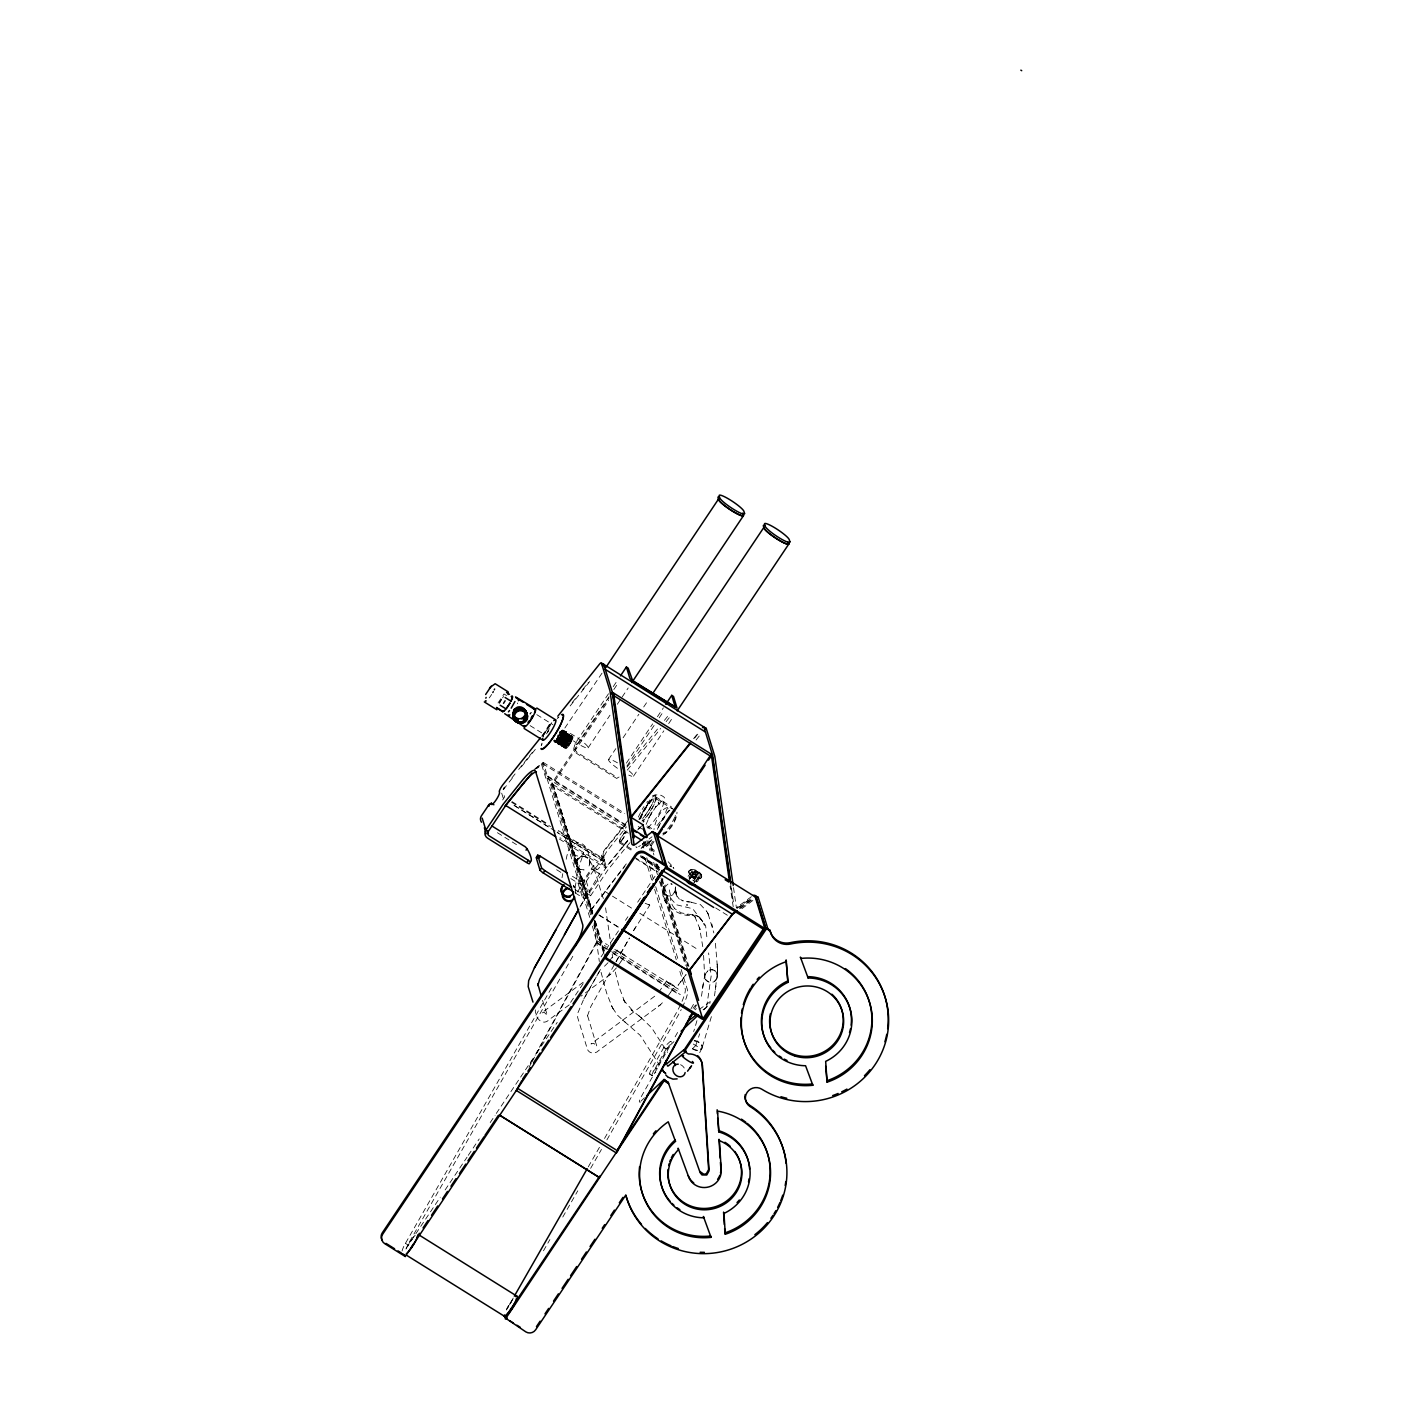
<?xml version="1.0" encoding="UTF-8"?>
<svg xmlns="http://www.w3.org/2000/svg" width="1403" height="1403" viewBox="0 0 1403 1403"><rect width="100%" height="100%" fill="white"/><g stroke="black" fill="none" stroke-linecap="round" stroke-linejoin="round"><path stroke-width="0.75" stroke-dasharray="5 3.75" d="M592.75 914.177L552.817 783.891L608.674 700.272M662.76 878.383L662.777 886.503M591.996 910.81L591.698 909.39L624.914 866.142M553.904 741.468C558.148 743.222 564.287 731.086 561.13 729.788M556.588 742.503L561.744 736.066L563.077 730.104L562.884 733.015L560.271 736.189M559.096 740.591L557.447 743.467L562.813 736.733L564.146 730.77L562.971 734.663M563.427 732.348C568.373 734.716 550.029 753.499 562.463 735.575M566.181 732.068L558.727 743.836L560.113 743.415L566.005 732.156M561.901 742.415C556.588 753.832 574.09 721.545 564.146 737.557C553.273 753.569 567.671 737.96 566.479 732.471M562.2 746.414C560.709 744.94 573.055 728.332 564.041 735.33M562.305 745.291C562.428 741.345 570.249 736.277 566.724 733.769M563.48 747.431C561.814 743.432 571.793 737.013 567.829 733.471M562.796 745.835L569.776 736.224L568.899 734.137M563.725 747.378C569.986 745.607 573.511 728.052 565.953 739.065M564.357 747.887C579.088 736.101 568.057 729.542 564.935 748.132M564.55 738.855L567.566 733.348M570.775 735.347L570.863 736.382M554.974 742.134L554.957 740.135M558.061 743.818L558.254 742.906M567.636 733.997C555.939 747.922 563.953 750.658 568.776 734.33M555.15 740.17L554.922 742.064L554.132 741.608M554.676 739.977L554.781 741.977M555.921 742.485L557.114 738.399M565.549 731.892C561.235 731.349 557.061 740.679 556.886 743.222M557.991 743.993C556.833 741.363 566.181 728.666 564.848 734.769M560.814 742.766L559.131 744.73L561.323 738.118L566.654 733.155L558.92 743.695L559.464 744.835M568.303 733.401L562.656 738.96L560.516 745.502M560.499 743.923C561.165 748.816 571.267 730.121 568.197 736.259M562.533 742.152L561.481 746.186M563.41 747.168L564.269 745.467M564.48 747.834L564.83 746.694M565.479 747.483L567.952 742.362A6.559 1.245 -58 0 1 572.67 736.943L561.235 730.875M556.219 740.837L555.798 742.222M562.287 742.59L561.112 745.133L563.55 742.275M561.919 745.852L562.936 745.098M717.442 970.455L717.459 977.558L714.443 981.469A6.577 6.384 -17.1 0 1 708.305 981.819C698.641 977.295 710.988 963.651 716.74 972.77M575.09 887.661L578.352 868.597L583.701 852.691C583.753 857.233 572.459 858.022 571.582 849.955L576.493 866.142L580.439 869.65L584.086 869.913L579.807 869.281M562.305 731.051L562.796 730.156M563.375 731.717L563.866 730.823M561.884 730.261L562.094 733.05L556.745 741.556L557.201 742.625L564.497 731.647L560.954 734.313L556.254 741.906L556.851 738.241M565.514 733.05L564.497 733.015M569.793 735.716L569.636 734.19L567.864 734.734M571.933 737.049L572.985 736.417M571.337 741.222L566.426 748.325A7.243 1.368 -58 0 0 569.267 745.063L572.81 738.434L572.284 736.084M592.434 926.138L596.643 941.887L535.7 1054.144M663.444 832.908L663.409 833.242A12.031 2.28 -58 0 0 669.073 828.892A12.031 2.28 -58 0 0 676.334 815.704M643.661 821.193L643.346 819.755L641.96 821.001M565.76 733.453L565.409 731.805M701.465 996.235L704.832 974.629L707.831 970.736M714.513 995.849L715.372 989.308M626.264 863.88L591.592 909.039L591.873 910.459M702.429 988.624L702.605 987.449M703.096 984.064L702.587 987.502M715.688 987.116L715.863 985.923L715.197 990.483L717.494 971.613M706.656 1006.828L711.146 976.102L708.603 952.935M555.939 742.31L562.007 730.279M557.009 742.976L558.148 740.012M557.938 743.555L558.499 741.801M559.008 744.221L559.288 743.169M560.078 744.905L560.358 743.836M561.147 745.572L561.568 744.59M704.832 974.629L704.99 978.277M589.558 864.371L589.839 862.722M562.042 877.647L562.761 873.666M563.164 738.662C574.002 723.948 560.078 742.099 561.288 745.274M569.565 736.628L569.741 735.19L563.164 746.431L567.145 741.836L569.53 735.803M697.589 874.472L696.397 876.91A2.578 1.122 26.7 0 1 695.485 876.893L692.38 874.946A2.578 1.122 26.7 0 1 692.275 874.332L693.556 871.947M565.462 732.506L564.883 734.26M564.76 746.168L567.058 743.836A6.436 1.21 -58 0 1 572.827 737.259L572.494 739.013M567.952 742.362L567.514 743.099A6.682 1.263 -58 0 0 566.391 745.203L565.093 748.045M711.391 1016.631L702.114 1047.673M576.107 861.968C591.382 840.292 598.853 889.783 603.5 898.692M717.249 978.189L717.529 973.033M559.183 744.099L560.534 742.117M570.863 736.172L569.004 741.784L564.585 747.308L565.865 742.748L570.793 736.575L569.723 735.909M571.424 738.346L571.828 735.821M608.499 693.748L575.09 743.66L573.827 748.413A5.226 2.701 38.7 0 0 577.422 753.92L615.829 777.911A5.226 2.701 38.7 0 0 619.126 779.033M609.06 696.625L576.861 744.765L575.581 749.5A3.104 1.613 38.7 0 0 577.738 752.78L616.127 776.788A3.104 1.613 38.7 0 0 619.039 777.016M696.94 1020.665L695.555 1025.505M646.117 824.403L649.414 816.721L648.449 818.58M566.461 733.874L564.813 737.785M566.794 736.54L567.969 734.348M568.461 735.137L566.935 739.118M570.6 736.47L567.058 743.836A6.436 1.21 -58 0 0 567.934 746.501A6.436 1.21 -58 0 0 572.827 737.259M571.67 737.136L571.074 739.223M558.78 738.557L556.658 742.275M562.778 744.484L561.586 746.168M563.462 746.15L562.796 746.799M566.216 859.267C569.793 836.679 588.243 836.977 589.751 861.723M694.45 1029.136L693.661 1031.556M564.094 733.278L563.778 731.945M570.495 736.821L569.197 739.89M695.695 1045.533L699.694 1033.818M563.182 746.361L565.181 742.555M569.302 736.54L568.005 739.784M562.638 745.256L563.147 743.695M639.4 819.475L642.434 812.951L641.574 814.582M562.743 732.927L561.849 735.295M556.36 740.907L559.341 735.61M560.639 740.363L559.359 743.274M564.9 746.256L565.988 743.695M559.744 738.609L564.094 731.98M563.655 734.015L562.41 736.943M563.603 734.541L565.163 732.647M565.707 733.769L564.462 735.681M563.725 741.749L567.25 735.681M571.126 738.697L570.863 739.679M638.312 817.072L641.557 810.513M638.909 819.405C644.468 811.039 651.606 786.627 664.356 797.43C664.303 809.093 654.991 820.106 647.344 828.77M701.938 1048.181L699.168 1053.758M564.813 745.642L571.267 736.61M564.532 735.119L563.48 737.61M568.811 737.803L568.373 738.732M572.003 739.802L569.267 745.063M566.461 736.926L565.988 737.89M570.74 739.591L569.881 741.608M558.815 741.503L559.323 740.153M563.094 744.186L567.706 737.049M570.512 740.065L569.039 743.081M542.189 736.031L550.923 721.861M542.821 736.347L551.484 722.282M688.066 876.366L691.942 871.21A5.665 2.455 26.7 0 1 694.625 871.737L699.185 874.578A5.665 2.455 26.7 0 1 700.202 876.366L697.484 881.768A5.665 2.455 26.7 0 0 696.467 879.997L691.907 877.138A5.665 2.455 26.7 0 0 689.224 876.612M692.17 870.842L689.171 876.822A4.244 1.841 26.7 0 1 695.432 878.296A4.244 1.841 26.7 0 1 694.503 881.294M689.066 878.155L689.978 876.349M688.733 880.979L690.451 877.559M692.38 874.946L693.556 872.613M692.819 875.332L694.625 871.737M692.275 874.332L695.046 874.385L696.221 872.052M696.397 876.91L697.238 872.684L697.642 874.139A2.297 1 26.7 0 1 696.432 874.122L694.011 872.613A2.297 1 26.7 0 1 693.871 871.772L696.028 871.824A2.297 1 26.7 0 1 697.396 872.666M695.485 876.893L696.66 874.56M693.626 880.996L695.45 877.401A5.665 2.455 26.7 0 0 698.133 877.927L700.202 876.366M693.608 883.522L695.327 880.119M696.467 879.997L698.291 876.384M696.309 881.522L699.623 874.876A4.244 1.841 26.7 0 0 694.976 870.544A4.244 1.841 26.7 0 0 693.1 873.157A4.244 1.841 26.7 0 0 699.623 874.876M563.848 742.362L560.849 745.186M565.637 744.677L564.935 746.343M651.693 805.112L651.202 806.041L652.167 804.182M600.466 969.491L583.858 998.866L577.72 1013.282L577.668 1017.526L587.208 1048.532C588.366 1053.811 595.398 1054.302 598.607 1050.601L660.445 1004.794L664.408 1000.62M498.047 702.921L504.028 693.976L506.974 695.818M580 907.022L599.712 873.525L592.276 868.895L575.476 894.956M633.612 930.61L649.747 905.216L647.905 903.339M567.058 738.557L566.672 739.609M568.127 739.223L565.865 743.081M499.187 703.412L501.643 699.203L500.871 700.43M556.956 739.258L557.447 738.346M560.288 741.345L561.2 739.416M561.358 742.012L565.251 736.084M563.497 743.344L565.76 739.609M564.567 744.011L567.145 739.819M641.872 813.986L647.607 804.533L643.065 811.793M648.923 817.651L656.008 806.515L654.798 808.128M709.743 1003.496L710.234 1002.584M561.779 736.663L563.55 730.805M644.258 821.071L643.153 822.281M561.463 735.698L560.06 738.136M562.533 736.365L561.551 738.416M569.074 740.451L567.969 742.415M565.742 738.364L564.62 740.328M499.468 702.885L501.485 699.431M530.474 1063.737L534.648 1056.056M529.054 1067.227L531.141 1063.386M532.193 1061.475L535.315 1055.705M536.367 1053.793L596.871 942.448A5.226 0.982 -58 0 0 598.099 939.01L593.609 924.402M694.239 1009.213L696.326 1005.372M559.464 740.223L560.551 738.364M563.34 737.522L562.919 738.592M564.409 738.188L563.252 740.153M567.619 740.188L566.461 742.152M649.94 815.757L652.307 811.811M614.128 965.071L590.891 1006.425L587.261 1016.473L587.261 1014.667L596.889 1046.428L593.767 1043.288L590.996 1043.937L656.323 994.99M499.784 702.272L500.503 701.044M615.987 961.792L629.473 937.958M580.824 905.549L586.226 896.026M583.858 998.866L600.309 969.789M616.285 961.248L629.228 938.379M633.525 930.75L635.682 926.945M663.917 1047.357L650.869 1070.419A4.946 0.929 -58 0 0 650.554 1073.646L656.358 1068.192L669.406 1045.147A4.946 0.929 -58 0 0 669.705 1041.903L663.917 1047.357L666.267 1048.83L675.053 1040.57M666.267 1048.83L653.219 1071.892A4.946 0.929 -58 0 0 652.921 1075.119L655.815 1072.401M669.599 1046.568L641.259 1096.655A7.068 1.333 -58 0 0 639.645 1102.021L640.224 1102.39M675.124 1036.817L678.298 1031.205M691.013 1008.739L694.643 1002.321M402.065 1251.02A11.925 2.262 -58 0 1 405.432 1243.356L553.08 985.169M572.81 956.267L407.782 1244.829L405.432 1243.356M513.252 1298.038L507.904 1307.421A11.925 2.262 -58 0 0 506.36 1310.314M588.278 1166.858L600.186 1146.041M604.535 1138.447L675.106 1015.053A35.373 6.699 -58 0 0 685.173 988.641L679.438 970.034M543.487 1250.792L549.906 1239.55M562.778 1217.05L577.773 1190.814M590.645 1168.331L601.466 1149.425M606.885 1139.92L677.456 1016.526A35.373 6.699 -58 0 0 681.227 1009.581M558.64 739.1L560.095 736.75M562.919 741.784L565.672 737.575M503.431 789.696L507.728 783.839M562.007 737.347L558.78 742.047M566.268 740.012L564.62 742.941M642.153 809.461L643.959 806.515M643.609 810.829L644.889 808.689M650.501 814.792L651.658 812.863M675.246 811.127C664.391 798.412 654.798 821.492 653.991 829.541M662.83 835.048C670.02 830.962 676.842 820.509 677 812.214M559.85 739.223L561.165 737.417M561.042 739.977L562.55 737.61M563.182 741.31L563.76 740.363M566.391 743.309L567.566 741.415M557.587 737.557L559.253 735.014M561.288 740.854L562.778 738.504M648.975 809.917L650.676 807.006L644.626 816.248L645.24 815.424M565.602 742.169L566.181 741.222M559.183 738.171L559.779 737.224M557.57 736.978L558.99 734.839M565.69 740.994L563.901 743.66M567.11 745.677L568.899 743.011M662.637 819.387L664.04 817.072L654.763 828.349M577.72 858.583L575.844 863.546L576.493 866.142M648.309 810.952L653.552 801.148L654.499 796.08L671.353 806.813M645.555 807.637L649.677 801.709L648.361 803.481M561.112 738.82L560.218 740.188M562.954 740.626L567.373 734.716M568.601 743.485L567.689 744.853M662.111 820.229C666.723 818.493 664.513 803.954 670.634 809.917M557.64 735.891L558.131 734.856M560.709 737.803L562.796 735.154M564.988 740.486L566.075 739.153M567.128 741.819L568.881 739.591M559.885 738.697L557.465 741.678M562.024 740.03L560.99 741.275M563.094 740.696L562.059 741.941M502.66 799.956L504.554 796.939L503.431 793.274M625.896 824.894L548.012 776.21L546.083 779.121L541.646 764.723L536.718 768.528M613.269 686.611L616.846 681.262M613.83 689.504L618.618 682.367M628.298 833.154L552.712 785.908A2.192 2.122 -17.1 0 1 552.081 782.962L609.025 697.87M588.138 747.834L609.989 715.179M617.267 704.306L620.915 698.852M622.125 697.045L628.193 687.979M626.404 763.092L652.641 723.878M657.428 716.74L663.391 707.831M626.983 765.985L654.412 724.983M659.182 717.845L663.952 710.725M633.49 776.175L663.829 730.84M668.687 723.58L673.545 716.319M572.424 876.296L579.544 880.751A3.192 3.087 -17.1 0 0 583.929 879.786L593.451 865.581L595.801 867.036L596.573 869.544A7.068 1.333 -58 0 0 600.975 865.423A7.068 1.333 -58 0 0 604.342 857.934L604.132 857.286A5.226 0.982 -58 0 1 607.762 850.2L626.492 826.823M570.863 878.611L577.983 883.066A6.015 5.822 -17.1 0 0 586.296 881.259L595.801 867.036M625.492 824.42L604.307 850.99L602.992 854.024L604.675 859.53L603.518 861.267L557.201 832.417L603.518 861.267L604.325 860.232L557.973 831.242M575.055 889.537L583.946 895.114A3.192 3.087 -17.1 0 0 588.348 894.149L605.64 868.317L627.597 840.976M575.283 892.974L582.403 897.429A6.015 5.822 -17.1 0 0 590.716 895.623L607.99 869.79L626.071 847.237A35.373 6.699 -58 0 1 631.227 841.309M643.644 841.502L650.027 845.115L653.061 841.151M654.044 841.554L651.623 845.185A2.192 2.122 -17.1 0 1 648.589 845.834L643.065 842.379M406.133 1248.214L440.244 1197.215M445.119 1189.937L467.059 1157.159M468.269 1155.335L479.23 1138.938M490.208 1122.558L495.084 1115.262M496.294 1113.438L535.297 1055.161M536.507 1053.337L557.219 1022.384M570.635 1002.356L584.034 982.31M601.098 956.811L619.372 929.505M625.457 920.386L627.895 916.755M637.646 902.182L655.92 874.858M620.968 961.564L625.194 955.285L617.197 949.866L610.095 960.143M670.441 992.482L674.668 986.204L666.671 980.802L659.568 991.079M602.01 673.177L562.375 731.682M608.534 759.549L615.812 748.658M623.09 737.785L638.874 714.215M643.714 706.972L648.572 699.711M558.885 735.996L560.972 733.418M559.955 736.663L561.393 734.909M566.374 740.679L567.478 739.363M563.848 741.836L562.55 743.38M564.129 745.396L565.988 743.169M502.52 697.87L503.572 696.449M567.759 740.872L569.53 738.767M617.916 965.913L621.161 961.318M667.39 996.831L670.616 992.237M559.148 739.521L558.271 740.696M562.48 741.608L561.2 743.064M566.759 744.274L565.602 745.817M530.299 713.373L529.983 713.811A10.61 1.999 -58 0 1 531.228 712.391M645.818 814.634L641.837 819.527M646.783 802.376L647.537 801.341M658.217 802.726L659.41 804.007L661.427 800.867L660.252 800.429L658.217 802.726L659.41 804.007M660.252 800.429L661.462 801.727M567.338 739.276L569.688 736.715M642.977 819.861L643.1 820.843M559.551 734.593L563.357 730.91M648.993 802.621C651.273 799.096 660.778 792.221 652.36 795.922M655.376 807.339L662.181 800.867M564.041 743.748L563.059 744.712M685.997 974.524L678.087 985.292L686.085 974.875M560.2 734.155L563.024 731.296M559.587 734.032L562.638 731.016M566.952 746.133L566.005 747.01M541.733 736.242L551.098 724.562M511.972 777.806L517.321 771.124M518.672 769.44L532.456 752.236M572.196 702.64L576.212 697.642M582.631 689.61L588.243 682.612M509.096 782.155L513.165 777.069M521.302 766.915L525.371 761.829M526.721 760.145L537.577 746.606M570.127 705.972L591.838 678.877M627.001 767.108L659.024 727.122M664.426 720.37L669.845 713.636M627.316 770.089L660.655 728.473M666.109 721.668L671.563 714.864M628.158 820.334L605.412 848.727A5.226 0.982 -58 0 0 601.782 855.812L605.552 867.896L606.64 867.107M693.608 738.644L699.08 731.822M694.66 738.083L700.079 731.314M696.081 739.977L701.43 733.295M627.79 840.222L606.342 866.721L559.99 837.749M559.446 733.067L562.287 730.244M562.656 735.067L563.743 734.015M569.074 739.083L570.793 736.575M616.408 967.895L610.971 973.875L580.965 996.183M559.779 732.664L561.007 731.279M558.131 741.135L557.219 741.941M559.201 741.801L558.289 742.608M566.672 746.484L564.953 747.974M559.376 732.787L560.762 731.296M608.025 962.704L603.272 967.456M565.427 735.628L566.637 734.348M569.706 738.294L571.179 736.768M559.394 732.278L560.235 731.384M703.832 1009.827L708.48 1005.372M567.128 735.593L568.373 734.646M692.573 1048.69L698.834 1042.394M564.322 745.712L562.954 746.712M600.274 874.297L592.031 869.141M649.747 905.216L645.047 903.199M625.194 955.285L622.336 954.408M674.668 986.204L671.809 985.344M640.82 1101.267L645.187 1097.181M569.846 736.347L571.074 736.014L570.197 735.944M672.493 895.114L675.597 890.133A6.384 6.191 -17.1 0 0 675.562 888.853L675.264 887.678L675.211 891.887L672.493 895.114A6.384 6.191 -17.1 0 1 667.688 895.851L666.092 895.272A6.366 6.068 -4.1 0 1 663.865 893.237L662.76 885.819M714.443 981.469L716.337 979.803M561.568 730.77L562.515 730.682M567.987 734.769L568.285 734.278M534.894 768.774L543.207 762.408L547.626 776.788L625.492 825.473M535.683 768.669L542.347 763.478L624.002 814.564M534.333 769.896L542.435 763.565L589.874 917.79M638.155 828.84L642.89 825.052M637.611 829.962L640.768 827.437M642.1 844.255L651.992 836.802M641.627 847.412L651.921 839.678M641.066 848.552L651.343 840.818M750.535 898.972L739.399 907.338A35.373 6.699 -58 0 1 737.347 908.618M739.399 908.513L753.13 898.201M740.538 908.372L754.235 898.078M752.885 900.445L741.749 908.811A35.373 6.699 -58 0 1 739.714 910.091M696.239 1004.794L695.572 1005.302A4.946 0.929 -58 0 0 693.047 1008.354M699.115 1009.546L710.672 1001.251M703.061 1009.827L706.235 1007.442M751.377 896.692L736.207 907.899L738.224 906.601M583.192 982.258L541.523 1013.001L544.294 1012.37L547.416 1015.509L541.891 998.287M569.197 1004.881L549.134 1019.683C542.365 1026.698 534.596 1017.28 535.35 1009.862M737.049 908.425L750.57 898.481M557.184 742.327L555.816 742.555L556.833 742.45M608.797 975.366L610.971 973.875M658.27 1006.284L660.445 1004.794M570.688 735.768L571.915 735.751M561.182 730.56L562.27 730.437M559.183 743.748L557.938 743.748M565.742 747.676L570.074 742.45L571.933 736.838M562.726 731.279L563.638 731.489M581.228 856.514L577.422 859.004L579.948 856.97A7.068 6.664 -23.1 0 1 583.999 856.321L584.192 856.356M562.971 730.051L561.831 730.507M572.67 736.943L567.461 742.555L565.742 747.957M709.006 970.192L710.251 969.876M690.486 869.878L691.872 869.597M558.148 744.099L559.06 743.643M691.521 902.375L700.395 904.567L706.638 911.196M583.104 856.304L583.999 856.321A7.085 6.682 -23.1 0 1 588.558 858.917L589.681 861.232A7.085 6.682 -23.1 0 1 588.927 866.16L589.681 860.898M694.906 916.703L692.398 914.861L693.766 915.159C677.631 918.825 651.255 897.324 668.372 883.715C664.198 884.276 661.497 889.449 663.777 893.08M692.644 914.914L681.332 912.915L674.492 908.565M691.556 902.217L682.051 900.551L683.208 900.936L678.473 898.358L679.385 899.165L676.667 895.675L677.211 896.78L675.615 890.186L675.93 893.062L675.755 891.834M636.769 847.166L637.032 847.202A35.373 6.699 -58 0 1 635.822 846.833M687.014 901.796L689.294 902.076M686.769 914.563L687.961 914.721M711.514 969.806L712.777 969.964M694.994 915.072L698.975 916.983M669.705 866.089L670.915 866.37M672.019 884.188L670.844 883.785L672.037 884.206M667.67 895.868L663.865 893.237M666.618 895.535L665.583 894.956M696.502 915.493L697.8 916.141M585.507 856.724L587.436 857.812M713.969 970.367L715.074 970.999M708.305 981.819L705.534 979.382M536.77 714.636L552.905 724.72M575.09 743.66L576.861 744.765M655.236 798.202L672.318 808.865M530.088 725.614L544.434 734.576M553.396 740.188L565.953 748.027M647.52 825.893L652.641 829.103M646.765 826.876L650.168 829.015M543.066 762.32L624.773 813.407M642.451 829.191L637.804 826.244L637.436 824.648M546.854 777.946L626.58 827.788M552.817 784.347L627.053 831.137M695.45 877.401L690.89 874.543A5.665 2.455 26.7 0 1 689.873 872.771M640.645 855.637L661.129 868.439M619.284 842.712L633.998 851.902M640.242 856.637L658.884 868.299M634.209 857.023L658.323 872.087M715.688 907.951L728.367 915.878M635.91 858.794L656.358 871.579M601.782 855.812L603.746 857.04M602.378 856.707L604.342 857.934M511.972 801.569L549.064 824.754M558.324 830.541L604.675 859.53M511.621 802.27L550.572 826.613M555.307 831.137L512.656 804.48L549.783 827.77M559.323 839.012L605.675 867.983M593.451 865.581L594.223 868.071L596.573 869.544M605.044 891.519L632.806 908.881M639.838 913.283L699.185 950.375M497.399 832.698L518.777 846.062M556.623 869.72L563.743 874.174M588.348 894.149L590.716 895.623M598.976 914.896L619.53 927.751M599.099 915.247L619.863 928.242M598.099 939.01L607.376 944.798M614.795 949.445L681.525 991.167M596.941 940.747L606.201 946.551M613.62 951.181L680.367 992.903M596.871 942.448L609.849 950.55M611.708 951.708L680.315 994.604M596.205 942.798L605.482 948.586M612.901 953.216L679.648 994.955M693.275 1044.025L701.342 1049.058M670.546 1041.377L671.721 1042.113M656.358 1068.192L657.533 1068.928M649.729 1074.172L652.079 1075.645M619.845 841.8L634.542 851.007M643.468 842.887L654.359 850.393M642.89 843.764L656.288 853.147M642.451 856.198L659.778 869.842M641.855 857.093L659.024 870.579M669.968 984.187L666.407 981.048M620.494 953.268L616.952 950.129M624.581 1021.682L640.242 1035.396L659.252 1064.737M639.803 1016.491L630.947 1009.616L633.875 1011.984L624.054 1000.672M573.424 885.521L573.95 885.924A7.068 6.857 -17.1 0 1 575.265 890.993M612.708 1008.055L617.302 1015.018L623.406 1020.718M640.785 1017.298L651.676 1027.838L667.547 1052.443M638.716 1015.632L641.855 1018.157M622.511 1020.016L625.457 1022.401M579.404 869.036L576.738 866.352L576.019 862.547M664.636 894.202L665.583 894.956L664.215 893.711M668.161 861.723L672.3 866.125M673.142 867.633L673.861 868.352L673.194 867.317M670.371 865.511L671.511 866.826M694.257 915.861L695.485 917.439M716.004 971.823L717.652 975.751L717.582 974.348M694.836 916.615L699.729 928.488L702.78 946.762M573.336 885.363L574.704 887.555M706.656 911.231L708.094 913.862M601.098 972.367L606.622 993.061L612.111 1006.88M623.563 999.708L625.194 1002.829M611.585 1005.898L613.234 1009.055M708.182 914.09L713.846 932.925M707.638 912.967L708.638 914.984M664.917 900.41L665.899 902.48M624.686 1001.865L619.337 987.642L614.426 968.666M701.588 875.612L700.798 873.894L701.465 875.332M703.622 923.56L704.429 925.436M576.738 866.352L587.489 893.992L592.522 913.984M657.533 864.406L659.498 870.789M662.058 879.102L688.891 966.351M650.729 844.624L653.938 855.006M656.657 863.862L658.428 869.632M660.953 877.857L688.435 967.193M648.782 840.888L651.992 851.323M655.85 863.845L657.761 870.106M660.971 880.54L687.312 966.106M660.585 882.066L686.576 966.562M646.976 840.537L650.185 850.972M653.658 862.319L657.463 874.683M659.515 881.382L685.365 965.369M642.328 843.238L644.24 849.446M646.783 857.724L653.149 878.401M655.692 886.678L678.614 961.16M681.156 969.438L687.523 990.115A35.373 6.699 -58 0 1 682.051 1007.915M645.064 858.32L653.973 887.275M654.622 889.344L676.264 959.687M604.325 860.232L606.342 866.721M586.296 881.259L589.979 893.237M583.929 879.786L587.611 891.764M558.289 800.815L592.803 913.002M595.363 921.315L606.236 956.636M553.291 785.031L592.61 912.809M595.1 920.929L597.678 929.295M594.662 920.368L605.43 955.39M552.081 782.962L593.627 917.983M594.276 920.07L600.028 938.765M561.586 814.757L592.013 913.669M594.398 921.385L605.342 956.951M551.765 784.558L591.715 914.405M594.258 922.648L604.395 955.618M548.012 776.21L591.031 916.054M579.544 880.751L583.946 895.114M577.983 883.066L582.403 897.429M501.695 793.186L503.396 798.675M575.353 890.046L575.967 892.378M711.812 923.998L712.654 927.33M676.088 893.816L676.386 894.991L675.72 891.501M664.18 898.341L663.584 896.026M717.301 973.91L717.599 975.103M669.301 889.905L671.318 899.13L676.369 904.76L692.714 908.723L705.604 925.577L707.217 940.308M605.57 907.811L611.147 946.429M675.895 892.711L676.106 893.886M733.225 906.741L730.104 886.31M594.1 923.437L599.327 961.511M733.523 887.643L736.242 906.706M731.472 888.292L733.874 905.233M730.735 885.047L732.804 899.533M612.182 954.11L612.708 957.881M715.425 943.272L717.214 965.001M703.587 955.338L704.692 977.084M675.65 890.537L675.492 887.468M717.143 964.054L717.371 968.456M717.284 966.807L717.336 967.93L717.249 965.965M717.284 966.457L717.477 971.297L717.424 970.262M717.407 969.771L717.371 968.754M717.389 968.947L717.424 969.964M717.407 969.455L717.529 972.788M717.512 972.507L717.547 973.314M675.474 886.819L675.509 887.994M491.646 694.45A9.19 1.736 -58 0 1 489.209 697.922M517.707 703.026A9.19 1.736 -58 0 1 517.391 703.762M543.119 737.154A12.031 2.28 -58 0 1 543.663 735.751M544.364 734.19A12.031 2.28 -58 0 1 551.817 722.633M541.628 745.098A19.8 3.753 -58 0 1 541.961 743.993M547.696 732.103A19.8 3.753 -58 0 1 548.696 730.454M558.008 717.95A19.8 3.753 -58 0 1 558.885 717.073M541.242 745.572A20.519 3.876 -58 0 1 542.032 743.169M546.539 733.839A20.519 3.876 -58 0 1 548.555 730.402M557.237 718.494A20.519 3.876 -58 0 1 558.219 717.442M547.661 731.437A7.243 1.368 -58 0 1 549.345 728.683M530.124 714.145A9.733 1.841 -58 0 1 531.106 712.847M694.327 1040.675A6.769 4.49 22.2 0 1 701.833 1045.288A6.769 4.49 22.2 0 1 698.606 1050.338A6.769 4.49 22.2 0 1 690.311 1046.989M674.65 908.32A261.923 49.614 -58 0 1 670.283 897.271M694.187 1040.833A6.769 4.244 23.1 0 1 701.728 1045.41A6.769 4.244 23.1 0 1 698.729 1050.216A6.769 4.244 23.1 0 1 690.434 1046.831M680.595 1064.702A6.769 5.665 49.1 0 1 684.892 1069.542M573.248 886.31A6.366 6.173 -17.1 0 1 573.862 887.327M580.842 869.702A7.12 6.892 -17.1 0 1 576.3 861.109M575.055 891.975A6.366 6.208 -14.5 0 1 575.458 893.115M695.046 874.385A2.578 1.122 26.7 0 1 696.063 875.034M657.376 829.366A15.03 2.841 -58 0 1 669.933 809.513M671.318 808.338A15.03 2.841 -58 0 1 671.879 807.988M658.358 827.752A13.784 2.613 -58 0 1 669.827 810.145M640.592 819.036A13.784 2.613 -58 0 1 651.255 800.99A13.784 2.613 -58 0 1 654.166 803.884A13.784 2.613 -58 0 1 642.504 820.913M640.312 818.686A15.03 2.841 -58 0 1 651.799 799.92A15.03 2.841 -58 0 1 655.026 802.621A15.03 2.841 -58 0 1 643.048 820.983M640.452 845.483A35.373 6.699 -58 0 1 638.558 846.711M675.369 815.406A12.031 2.28 -58 0 1 675.106 816.213M674.755 817.107A12.031 2.28 -58 0 1 664.443 832.558M663.935 832.944A12.031 2.28 -58 0 1 662.795 833.347M629.07 770.878A14.995 2.385 33.8 0 1 628.754 775.087M617.425 768.283A14.995 2.385 33.8 0 1 608.481 759.742A14.995 2.385 33.8 0 1 617.671 762.951M405.993 1249.056A11.925 2.262 -58 0 1 408.08 1245.005M409.097 1243.286A11.925 2.262 -58 0 1 411.658 1239.463M412.938 1237.797A11.925 2.262 -58 0 1 415.235 1235.236M506.395 1309.437A11.925 2.262 -58 0 1 508.623 1305.491M509.885 1303.545A11.925 2.262 -58 0 1 513.673 1298.582M507.36 1308.42A10.084 1.912 -58 0 1 508.342 1306.649M509.447 1304.843A10.084 1.912 -58 0 1 511.762 1301.528M407.817 1246.215A10.084 1.912 -58 0 1 408.817 1244.426M411.079 1240.901A10.084 1.912 -58 0 1 412.236 1239.323M503.133 789.363A5.226 0.982 -58 0 1 504.151 787.697M601.992 856.461A7.068 1.333 -58 0 1 598.607 863.95A7.068 1.333 -58 0 1 594.223 868.071M623.704 845.763A35.373 6.699 -58 0 1 628.877 839.836M695.414 1009.827A4.946 0.929 -58 0 1 696.309 1008.529M503.239 789.188A5.226 0.982 -58 0 1 504.624 787.013M689.627 878.646A4.244 1.841 26.7 0 1 689.171 877.962M690.609 878.506A2.753 1.193 26.7 0 1 691.679 877.208A2.753 1.193 26.7 0 1 695.029 878.962A2.753 1.193 26.7 0 1 694.362 880.47M693.573 880.365A2.753 1.193 26.7 0 1 692.696 880.067M689.224 877.05A4.946 2.14 26.7 0 1 694.45 878.734A4.946 2.14 26.7 0 1 696.782 882.101M694.31 881.785A4.946 2.14 26.7 0 1 694.731 882.189M687.575 905.005L686.4 904.953L687.558 905.005M699.606 917.562L701.202 919.386L699.606 917.562M702.026 920.614L702.728 921.789L702.026 920.614M699.992 929.558L699.431 927.313L699.992 929.558M621.424 840.537A5.296 1 -58 0 0 625.457 832.926A5.296 1 -58 0 0 620.757 838.363A5.296 1 -58 0 0 621.424 840.537M621.196 841.186A6.366 1.21 -58 0 0 626.036 832.049A6.366 1.21 -58 0 0 620.389 838.591A6.366 1.21 -58 0 0 621.196 841.186M566.566 735.593A14.995 2.385 33.8 0 0 587.682 748.08A14.995 2.385 33.8 0 0 572.757 734.874A14.995 2.385 33.8 0 0 566.566 735.593M692.1 873.192A5.665 2.455 26.7 0 0 700.834 875.577A5.665 2.455 26.7 0 0 694.748 869.79A5.665 2.455 26.7 0 0 692.1 873.192M690.679 874.525A7.068 3.069 26.7 0 0 701.553 877.331A7.068 3.069 26.7 0 0 693.748 870.123A7.068 3.069 26.7 0 0 690.679 874.525M690.399 875.086A7.068 3.069 26.7 0 0 701.254 877.91A7.068 3.069 26.7 0 0 693.45 870.702A7.068 3.069 26.7 0 0 690.399 875.086"/><path stroke-width="1.5" d="M516.058 697.87L523.073 702.184M514.042 715.197L514.042 715.249A6.436 6.278 -20 0 0 513.954 717.056L513.936 717.442M525.792 713.706C526.616 707.778 518.601 704.288 514.883 709.024A5.542 4.069 -46.2 0 0 513.445 711.146L513.954 716.512A6.436 6.191 -15.3 0 0 517.041 721.247M504.712 713.706L524.108 726.772M526.388 715.863L526.441 715.162A6.454 6.191 -18.9 0 0 524.862 711.146L523.512 710.041M512.849 714.32L513.235 717.179M513.182 716.091L513.112 714.39M514.655 712.145A6.401 6.226 -23.8 0 0 514.182 713.022L513.533 714.969L514.059 712.934A6.436 6.261 -23.5 0 1 514.533 711.882L517.953 709.181A6.436 6.243 -24.3 0 1 519.829 708.831L519.899 708.831M526.967 714.951L526.914 717.143M527.072 715.249C529.036 722.247 517.742 726.508 514.743 719.844M527.405 717.003L527.247 715.846M523.144 721.914L517.602 721.896L518.689 722.177A6.454 6.226 -10 0 0 522.775 721.861L524.336 720.949A6.436 6.208 -11.8 0 0 525.406 719.862L526.704 716.267A6.436 6.191 -17 0 0 526.528 714.653L526.371 714.074A6.436 6.191 -17.3 0 0 525.722 712.654L525.511 712.268A6.436 6.243 -24.6 0 0 517.005 710.532L517.076 710.269A6.436 6.226 -24.6 0 1 518.531 709.672L519.443 709.48M516.988 721.3L516.813 721.212A6.436 6.278 -12.6 0 1 515.567 720.23L515.462 720.142A6.401 6.156 -14.1 0 1 514.533 718.827L514.375 718.582A6.436 6.296 -14.7 0 1 514.077 717.88L513.814 716.828A6.436 6.278 -18.8 0 1 513.761 715.284L513.989 714.109M513.217 715.53L513.586 713.934M527.3 716.705L527.195 718.055M514.059 715.162L514.059 715.127A6.471 6.313 -19.5 0 1 514.375 714.092L514.445 713.952A6.384 6.226 -22.9 0 1 514.936 713.04M536.647 856.812L537.717 855.111L539.611 855.812L567.075 872.964M526.3 716.407L526.265 716.617A6.436 6.208 -22.9 0 0 521.32 709.374M513.024 714.074L513.673 711.724M513.2 714.688L513.41 713.338M526.511 716.968A6.401 6.156 -14.1 0 0 526.616 715.863L526.388 714.162A6.436 6.191 -16.4 0 0 525.915 712.654L525.844 712.514A6.436 6.191 -21.6 0 0 524.775 710.83A6.436 6.191 -16.4 0 0 523.512 709.795A6.454 6.261 -24.5 0 0 521.881 709.076L520.303 708.831M526.388 716.758A6.454 6.208 -15.4 0 0 526.528 715.477A6.436 6.191 -16.1 0 0 526.213 713.601L524.582 710.427A6.436 6.191 -19.5 0 0 523.389 709.48L521.355 708.655A6.454 6.278 -23.2 0 0 519.759 708.533A6.454 6.261 -24.6 0 0 516.637 709.444L516.041 709.848A6.436 6.261 -23.7 0 0 514.515 711.479L514.445 711.567A6.454 6.278 -23.2 0 0 513.884 712.671L513.463 714.793A6.436 6.278 -23 0 1 519.566 708.725A6.436 6.278 -23 0 1 526.283 714.039L526.195 713.653A6.454 6.191 -18.1 0 0 525.406 712.022L525.266 711.83M508.114 694.555L508.167 691.837L495.136 683.735L490.296 687.295M513.147 713.548L513.516 712.531M513.34 714.162L513.972 711.251M527.002 717.459L526.458 719.265M510.99 701.167L512.551 696.625A9.19 1.736 -58 0 1 510.99 701.167L505.098 697.484M526.599 715.933L526.616 715.863A6.436 6.191 -19.4 0 0 525.511 712.268L525.529 712.356A6.436 6.243 -17.1 0 1 516.83 721.756L519.987 722.896L523.74 721.949M513.972 713.005L517.76 709.69L523.196 709.743M526.739 717.652L525.985 719.125M514.954 701.518L511.183 708.164M514.322 713.233L516.181 710.865A6.454 6.261 -24.1 0 1 516.795 710.427M513.708 713.127L514.883 711.374A6.436 6.261 -23.5 0 1 516.269 710.058A6.454 6.261 -24.5 0 1 517.9 709.199M556.202 929.382L534.385 967.93L528.668 980.609L528.194 986.607L532.965 1002.11M525.459 718.932L525.511 718.845A6.436 6.208 -11.9 0 0 526.107 717.705A6.436 6.191 -15.3 0 1 523.722 720.844A6.454 6.243 -10 0 0 524.213 720.3L526.335 717.564M526.616 718.459L525.844 720.177M526.441 717.862L525.283 719.985M485.631 694.485L491.243 686.19M692.819 1012.703L616.426 1153.02L516.322 1090.447L521.758 1080.661M618.074 1149.355L692.153 1013.054M574.529 896.64L534.385 967.93M564.444 934.538L577.913 910.687M578.667 909.372L539.664 979.294L537.787 985.555L537.787 983.749L541.312 996.323M514.322 1296.162L587.208 1168.734M525.967 717.512A6.454 6.208 -12.4 0 1 525.581 718.283L525.581 718.283M505.115 700.781L503.502 703.359M513.866 712.321L518.11 708.901L523.389 709.48M525.494 717.494L523.74 719.546M523.687 719.949A6.331 6.103 -11.1 0 0 524.389 719.371L525.529 717.898M525.476 718.441L524.371 719.774M506.045 708.901L510.096 702.85A9.19 1.736 -58 0 1 506.045 708.901L500.152 705.218M516.602 722.124L516.83 721.756A6.419 6.261 -13.9 0 1 515.41 720.493L515.357 720.405A6.454 6.296 -17.4 0 1 514.62 719.336L514.427 718.897A6.436 6.278 -14.2 0 1 513.954 717.126L513.761 716.582A6.436 6.278 -23.5 0 1 518.338 709.655M481.492 822.228A6.015 5.822 -17.1 0 1 481.457 815.739L489.279 804.217L491.401 803.217L492.523 804.515M491.839 825.929L523.88 845.956C528.58 847.412 535.332 866.212 528.3 860.32L489.138 835.837A3.174 3.087 -17.1 0 1 488.226 831.576L505.518 805.743L531.93 773.018M602.589 666.127L603.746 664.391L612.339 692.293L634.068 844.764M620.424 675.913L626.387 667.004L628.158 668.109L632.595 680.56L675.141 706.937L671.739 695.344L665.776 704.271M611.164 694.029L612.339 692.293L712.461 754.867L730.858 884.048M631.824 682.542L743.467 515.673M526.055 850.183L527.09 848.64M527.265 861.863L528.3 860.32M530.474 862.091L529.177 863.81L527.493 863.091L487.578 838.152A6.015 5.822 -17.1 0 1 485.876 830.102L482.194 818.124M539.331 857.812L540.365 856.268M573.494 891.87L542.47 872.438L540.032 870.263L541.067 868.72M543.242 872.947L544.785 870.632L571.495 887.31M677.175 710.883L788.819 544.013M656.551 835.942L711.268 754.13L729.332 880.874M657.586 836.258L662.514 828.892M663.549 827.332L699.29 773.93M700.044 772.79L705.13 765.179M708.533 760.128L710.953 756.498M417.007 1236.937L419.444 1233.29M423.04 1227.941L427.985 1220.54M431.528 1215.244L437.718 1205.984M442.454 1198.916L447.469 1191.41M450.942 1186.219L456.01 1178.66M459.447 1173.522L465.761 1164.087M467.936 1160.825L474.284 1151.337M476.441 1148.11L484.035 1136.763M484.929 1135.413L498.293 1115.455M522.565 1079.188L526.213 1073.733M527.896 1071.208L530.334 1067.56M533.491 1062.86L535.911 1059.23M536.42 1058.458L540.085 1052.987M541.979 1050.163L544.417 1046.533M544.96 1045.709L548.608 1040.254M550.485 1037.448L558.359 1025.681M558.973 1024.751L566.9 1012.931M567.478 1012.054L571.109 1006.617M572.985 1003.829L580.824 992.096M581.508 991.079L589.313 979.399M590.049 978.329L607.534 952.199M609.533 949.182L617.232 937.678M618.074 936.432L625.738 924.98M626.597 923.683L634.226 912.283M635.138 910.933L643.942 897.762M647.309 892.729L650.974 887.257M655.85 879.979L662.146 870.561M645.31 896.359L605.342 956.074A2.192 2.122 -17.1 0 0 605.973 959.021L701.851 1018.946A2.192 2.122 -17.1 0 0 704.885 1018.297L765.424 927.804L755.568 895.815M647.73 892.729L653.78 883.697M656.201 880.067L662.251 871.017M666.197 866.458L645.678 853.62A7.068 6.857 -17.1 0 0 635.91 855.742L382.703 1234.166A7.068 6.857 -17.1 0 0 384.72 1243.654L405.239 1256.492L666.197 866.458L655.745 833.417L654.184 832.435M753.06 895.447L754.691 895.272L764.933 928.576L764.161 929.733L666.407 868.615L667.179 867.457L656.937 834.154L655.289 834.329M683.98 1050.163L765.915 927.699L770.335 931.539A17.31 16.766 -17.1 0 0 790.608 944.009A82.04 79.497 -17.1 0 1 887.152 1035.66A82.04 79.497 -17.1 0 1 761.776 1089.184A10.61 10.277 -17.1 0 0 747.115 1092.376A10.61 10.277 -17.1 0 0 750.131 1106.599A82.04 79.497 -17.1 0 1 752.569 1238.025A82.04 79.497 -17.1 0 1 625.808 1195.04L535.648 1329.781A7.068 6.857 -17.1 0 1 525.879 1331.903L504.94 1317.733L599.747 1176.047M617.986 1148.794L664.057 1079.433L646.643 1095.813M505.361 1319.066L664.566 1080.012M664.163 1079.766L668.179 1082.274L700.167 1172.715L701.974 1174.96L706.779 1175.013L709.059 1170.839L702.517 1065.877A13.328 12.908 -17.1 0 0 688.382 1053.986L684.383 1051.496L766.319 929.032M536.455 1326.624L540.12 1321.152M544.995 1313.874L548.643 1308.42M553.519 1301.125L558.394 1293.847M562.042 1288.392L568.127 1279.29M570.565 1275.643L576.668 1266.541M581.543 1259.263L586.401 1251.967M590.067 1246.513L594.942 1239.235M602.238 1228.309L604.675 1224.661M610.779 1215.559L614.426 1210.087M619.302 1202.809L622.95 1197.355M605.658 667.74L718.476 499.135M652.22 694.275L763.828 527.475A14.995 2.385 33.8 0 0 778.507 539.892A14.995 2.385 33.8 0 0 787.907 542.049M691.574 1065.736L687.54 1071.19M690.855 1066.771L689.925 1068.086M514.059 711.549C515.795 707.322 522.828 706.586 525.038 710.883M525.511 719.721L524.213 721.668M514.691 712.075L517.111 709.9M514.971 712.987L515.83 711.952A6.349 6.208 -21.3 0 1 516.725 711.181L518.005 710.514A6.436 6.243 -24.7 0 1 526.441 714.302L526.493 714.478M688.575 971.157L732.98 913.353L736.329 910.828M688.75 971.42L732.576 914.353L737.259 910.828M509.517 710.514L508.447 711.847M489.507 688.312L490.243 687.365M540.401 737.908L502.923 784.68A5.226 0.982 -58 0 0 499.31 791.748L499.503 792.414A7.068 1.333 -58 0 1 496.136 799.885A7.068 1.333 -58 0 1 491.751 804.024M557.798 716.196L599.274 664.426A5.226 0.982 -58 0 1 601.396 662.918L609.972 690.82L631.701 843.291A35.373 6.699 -58 0 0 636.927 843.273L651.764 832.119A11.312 2.14 -58 0 1 653.395 831.944L663.233 863.932L665.601 865.405M524.284 782.067L505.483 805.34L555.606 836.679M630.824 817.002L689.697 743.52M630.912 817.651L690.592 743.169M514.392 711.093L518.023 708.603L522.407 708.638M505.746 805.69L504.747 806.55M506.536 804.533L505.554 805.322M689.347 970.139L687.768 970.402L622.722 929.751M689.452 970.49L687.873 970.753L621.722 929.4M525.388 720.3L524.126 721.352M681.086 1031.205L698.361 1014.965M515.655 720.879L516.672 721.352A6.436 6.278 -13.1 0 1 515.497 720.37L514.182 718.406L516.006 720.879M524.319 719.809L523.407 720.493M685.839 1051.057L683.875 1049.83L666.285 1064.158A7.068 1.333 -58 0 1 666.793 1059.721M686.225 1051.303L668.635 1065.631A7.068 1.333 -58 0 1 667.46 1065.351M524.248 720.633L524.161 720.704A6.436 6.191 -12.1 0 0 526.178 718.038M689.399 1016.859L693.573 1013.72M695.923 1015.193L690.381 1019.367A12.732 2.403 -58 0 0 686.348 1023.734M524.389 720.423L523.933 720.756A7.138 6.927 -23.4 0 0 524.722 720.16M502.52 711.619L505.01 710.111A9.19 1.736 -58 0 1 502.52 711.619L496.627 707.936M642.89 825.052L647.116 837.328M654.412 833.768L656.043 833.592M521.846 718.967L523.968 717.705A5.542 5.138 -79.7 0 0 525.371 715.6M522.53 721.826L518.689 722.177M518.198 709.199L522.056 709.094L524.617 710.549M515.567 696.888L535.578 708.971M514.866 718.669A6.419 6.278 -13.5 0 1 514.463 718.161L514.427 718.283A6.436 6.226 -9.7 0 0 515.83 719.739L515.497 719.757A6.454 6.296 -14.4 0 1 514.427 718.424A6.506 6.349 -17 0 1 514.007 717.494L513.761 716.582A6.436 6.278 -23.5 0 1 519.005 710.128L519.268 710.146A6.436 6.226 -24.2 0 1 520.197 710.041L522.916 710.497M677.158 1078.872L672.984 1079.135L668.126 1077.206M521.355 721.826L518.935 721.984A6.454 6.243 -9.9 0 0 521.934 721.826M518.987 709.234L522.109 709.409M519.882 709.76L518.952 709.883A6.436 6.261 -25 0 0 518.058 710.146M525.529 711.567L519.478 709.567L514.182 713.18A7.138 6.91 -17.1 0 0 513.516 718.459L515.006 720.756M520.776 709.743L520.811 709.743A6.489 6.261 -23 0 1 522.617 710.128L523.494 710.532A6.384 6.138 -20.4 0 1 524.231 711.005A6.436 6.191 -20.2 0 1 525.529 712.356M516.129 719.792L516.532 720.037A6.436 6.208 -11.9 0 0 517.023 720.493A6.436 6.243 -9.9 0 1 513.533 714.969A6.454 6.313 -19.3 0 0 513.691 716.565L515.199 717.792M521.442 710.111L521.372 710.093A6.384 6.226 -22.9 0 1 523.301 710.76M755.147 896.815L657.428 835.785M518.11 719.125L515.725 718.161M517.689 722.212L516.199 721.493M665.881 865.598L666.776 866.142L606.236 956.636L606.552 958.144L703.271 1018.227L764.53 927.26L765.424 927.804M517.339 720.423L517.374 720.441A6.436 6.243 -8 0 1 516.637 720.09L516.585 720.072M522.828 708.533L525.722 711.356M523.407 710.742L523.477 710.777A6.436 6.226 -24.2 0 1 524.073 711.146L525.809 712.934A6.436 6.191 -20.2 0 1 526.178 713.618L526.178 713.724A6.454 6.191 -15.4 0 1 526.213 715.197M538.068 858.145L536.156 857.426L540.032 870.263M1020.84 70.15L1021.717 70.694M671.739 695.344L673.493 696.449L677.018 708.059L632.174 680.736L629.894 678.421L626.387 667.004M602.185 663.409L703.868 726.982L712.461 754.867M704.657 727.473L706.235 728.455L714.811 756.34L733.225 885.521M605.289 669.406L705.411 731.998M613.023 695.186L711.286 756.62M536.77 708.024L555.623 719.809M506.518 692.468L509.464 694.31M496.487 707.463L502.362 711.146A9.19 1.736 -58 0 1 502.379 710.795M484.298 701.921L496.872 709.778M524.091 728.455L542.926 740.24M630.21 816.792L643.328 824.999M756.655 896.499L758.234 897.482L768.072 929.47L765.705 927.997L755.866 896.008A11.312 2.14 -58 0 0 754.832 895.798M651.764 832.119L653.342 833.101M725.158 879.769L728.859 882.084M631.455 828.366L646.274 837.644M632.911 830.102L636.629 832.417M640.329 834.75L644.047 837.065M632.578 834.592L641.802 840.344M665.794 865.107L645.257 852.287A7.068 6.857 -17.1 0 0 635.489 854.409L382.3 1232.834A7.068 6.857 -17.1 0 0 382.405 1240.568M765.915 927.699L769.914 930.207A17.31 16.766 -17.1 0 0 790.187 942.676A82.04 79.497 -17.1 0 1 887.661 1028.662M667.179 867.457L764.933 928.576M662.216 870.369L732.576 914.353M659.445 873.508L713.759 907.46M491.348 803.235L493.891 804.778M490.419 803.972L491.348 804.55M488.367 805.41L489.314 805.988M488.226 831.576L485.876 830.102L503.151 804.27L521.232 781.699A35.373 6.699 -58 0 1 535.595 771.51L582.683 924.595A35.373 6.699 -58 0 1 575.511 945.762M664.057 1079.433L666.53 1081.239M664.584 1081.099L668.6 1083.607L668.179 1082.274M517.584 1088.342L617.706 1150.934M419.322 1235.149L517.005 1296.214M506.08 1317.294L406.817 1255.422M386.018 1243.391L394.559 1248.74M397.978 1250.88L401.398 1253.019M402.468 1253.686L404.046 1254.668M504.536 1315.085A11.925 2.262 -58 0 0 504.501 1316.312L507.307 1319.206L506.869 1317.785M510.078 1320.942L513.498 1323.082M516.918 1325.221L520.338 1327.361M526.511 704.341L535.087 709.725M544.785 870.632L541.593 867.948L537.682 855.251M570.127 896.727A7.068 6.857 -17.1 0 1 564.918 896.236L562.621 894.325A7.068 6.892 -14.5 0 1 564.059 884.644M520.881 709.392A6.436 6.278 -23.5 0 1 522.126 709.637L522.302 709.743A6.436 6.208 -22.1 0 1 523.845 710.497L524.073 710.655M516.392 722.089L514.217 719.599M563.392 895.114L562.813 894.693A7.068 6.892 -14.5 0 1 563.34 884.942M517.023 710.549L517.023 710.549A6.436 6.278 -23.2 0 0 513.849 716.88L514.287 718.476A6.454 6.313 -16.5 0 1 513.708 716.635L513.463 715.249M515.76 719.529L515.69 719.458A6.419 6.278 -13.5 0 1 515.217 719.055M515.848 721.475L514.919 720.458M667.582 1076.785L665.724 1074.891M515.585 720.037L516.251 720.598A6.454 6.278 -10.4 0 0 516.953 721.037L517.023 721.072A6.454 6.243 -10 0 1 513.901 717.371L513.708 716.635M524.669 709.672L526.055 711.795M524.95 710.584L525.897 711.97M515.515 719.985L515.55 720.002A6.454 6.313 -20.3 0 1 513.691 716.354L513.673 716.214A6.436 6.278 -19.1 0 1 513.691 714.811M514.252 716.091L514.989 716.915A4.805 3.227 21.9 0 0 516.97 718.178C521.986 720.756 527.528 714.688 524.529 709.953M699.746 1171.382L703.938 1174.311L706.375 1173.68L708.638 1169.506L702.096 1064.544A13.328 12.908 -17.1 0 0 697.624 1055.687M525.441 710.444L526.511 712.408M514.463 719.739L513.48 718.055M525.862 711.181L527.212 714.758L526.704 712.794M513.831 718.827L514.305 719.897M526.318 711.812L527.072 714.706M513.27 717.547L513.849 719.265M827.086 1082.169L825.665 1061.37A45.159 43.756 -17.1 0 0 850.955 1012.3A45.159 43.756 -17.1 0 0 808.093 977.979L800.394 957.109L800.797 958.442A65.66 63.626 -17.1 0 1 870.965 1007.863A65.66 63.626 -17.1 0 1 827.086 1082.169L825.683 1066.28M786.522 961.564A65.66 63.626 -17.1 0 0 742.696 1035.87A65.66 63.626 -17.1 0 0 812.846 1085.273L805.568 1065.736A45.159 43.756 -17.1 0 1 762.706 1031.433A45.159 43.756 -17.1 0 1 787.925 982.363L786.118 960.213L787.925 982.363M711.04 1237.358L703.394 1216.471L703.797 1217.804A45.159 43.756 -17.1 0 1 662.69 1189.463A45.159 43.756 -17.1 0 1 675.492 1141.358L668.249 1121.804A65.66 63.626 -17.1 0 0 643.433 1196.513A65.66 63.626 -17.1 0 0 711.04 1237.358L710.619 1236.008A65.66 63.626 -17.1 0 1 639.593 1166.577M526.528 712.303L527.177 714.32M513.095 717.038L513.638 718.774M788.574 542.943L788.714 543.435A14.854 2.35 33.8 0 1 777.42 539.208A14.854 2.35 33.8 0 1 763.986 527.966L763.372 525.967A14.854 2.35 33.8 0 1 764.74 525.301M742.748 513.077L743.362 515.076A14.854 2.35 33.8 0 1 732.085 510.85A14.854 2.35 33.8 0 1 718.634 499.626L718.02 497.609A14.854 2.35 33.8 0 1 718.687 496.855M808.093 977.979L807.672 976.646A45.159 43.756 -17.1 0 1 851.112 1025.155M769.914 930.207L770.335 931.539M812.846 1085.273L812.442 1083.94A65.66 63.626 -17.1 0 1 741.082 1017.385M763.758 928.418L764.161 929.733M665.987 867.3L666.407 868.615M690.083 970.21L691.258 974.05M689.083 969.263L698.659 1000.427M686.996 967.895L702.429 1018.087M643.17 828.208L645.082 834.364M717.67 1118.086L718.862 1131.923A45.159 43.756 -17.1 0 1 750.026 1170.47A45.159 43.756 -17.1 0 1 723.983 1213.42L725.281 1234.254A65.66 63.626 -17.1 0 0 770.44 1168.909A65.66 63.626 -17.1 0 0 717.564 1111.088L718.862 1131.923M719.406 1140.639L721.247 1169.909A16.836 16.31 -17.1 0 1 688.68 1176.977L678.105 1148.198L678.526 1149.531A36.916 35.776 -17.1 0 0 682.998 1203.002A36.916 35.776 -17.1 0 0 737.013 1191.252A36.916 35.776 -17.1 0 0 719.406 1140.639L719.002 1139.289L720.177 1158.124M683.875 1049.83L684.383 1051.496M724.614 1228.747L725.281 1234.254M675.492 1141.358L675.089 1140.025A45.159 43.756 -17.1 0 0 670.301 1201.529M525.266 718.318L525.248 718.248A6.436 6.208 -11.9 0 1 523.477 719.985M487.665 831.05L488.402 833.435M484.386 827.788L486.227 833.768M404.818 1255.159L405.239 1256.492M513.463 718.248L512.867 715.968M512.954 716.284L513.323 717.722M527.388 715.372L527.44 715.916M526.265 714.039L526.318 714.302A6.436 6.191 -15.7 0 1 523.828 721.16M712.163 754.691L730.226 881.435M613.514 693.029L634.156 837.872M612.637 692.468L633.279 837.31M513.901 716.687L513.901 717.319A6.436 6.208 -11.5 0 0 526.528 717.985M512.814 715.425L513.13 716.88M717.143 1109.755L717.407 1113.912M720.441 1162.298L720.844 1168.576A16.836 16.31 -17.1 0 1 720.493 1172.996M723.562 1212.087L724.351 1224.591M527.247 715.302L527.44 716.459M526.967 714.408L527.16 715.548M513.954 717.056L513.901 717.319A6.436 6.278 -23.4 0 1 521.723 709.181M494.61 688.996A9.19 1.736 -58 0 1 494.224 689.838M493.312 691.626A9.19 1.736 -58 0 1 492.804 692.556M486.227 700.904A9.19 1.736 -58 0 1 485.333 700.763M485.841 698.185A9.19 1.736 -58 0 1 486.157 697.414M518.391 700.027A9.19 1.736 -58 0 1 518.426 700.693M514.585 708.883A9.19 1.736 -58 0 1 514.024 709.743M509.815 714.828A9.19 1.736 -58 0 1 509.429 715.109M508.57 715.407A9.19 1.736 -58 0 1 508.254 714.828M511.166 696.502A9.19 1.736 -58 0 1 512.411 696.151M535.174 710.83A9.733 1.841 -58 0 1 534.525 712.899M533.245 715.635A9.733 1.841 -58 0 1 531.509 718.669M530.544 720.177A9.733 1.841 -58 0 1 528.563 722.896M525.371 726.035A9.733 1.841 -58 0 1 524.582 726.035M553.764 720.633A12.031 2.28 -58 0 1 551.274 731.103A12.031 2.28 -58 0 1 542.768 738.329M562.901 715.232A19.8 3.753 -58 0 1 563.182 716.144M563.041 717.67A19.8 3.753 -58 0 1 562.059 720.949M561.533 722.264A19.8 3.753 -58 0 1 548.363 743.643M547.38 744.783A19.8 3.753 -58 0 1 541.54 748.5M561.446 714.741A20.519 3.876 -58 0 1 556.395 732.471A20.519 3.876 -58 0 1 540.962 748.693M534.017 709.427A10.61 1.999 -58 0 1 531.667 718.739A10.61 1.999 -58 0 1 524.02 725.561M525.722 712.899A6.436 6.191 -19.4 0 1 526.651 717.512A7.138 6.927 -23.4 0 1 525.09 719.792M522.495 721.844A6.436 6.191 -15.7 0 1 513.866 716.88A6.436 6.278 -18.9 0 1 513.884 715.302M519.776 709.444A6.454 6.261 -24.1 0 1 520.566 709.427M521.425 721.826A6.436 6.191 -15.3 0 1 517.97 721.633M526.09 717.529A6.436 6.208 -22.9 0 1 523.687 720.616M523.985 710.374A6.454 6.313 -20.3 0 1 525.125 711.461M522.688 709.515A6.436 6.278 -23.4 0 1 526.423 715.337M525.879 717.705A6.436 6.278 -23.4 0 1 523.652 720.388M513.796 714.986A6.454 6.278 -22.8 0 1 514.41 713.057M519.882 721.791A6.454 6.243 -10 0 1 519.233 721.756M518.216 721.265A6.436 6.278 -10.7 0 1 517.619 721.072M513.726 713.776A6.454 6.296 -21.5 0 1 513.954 713.04M516.339 720.09A6.436 6.226 -9.7 0 0 518.181 720.861L517.514 720.493A6.419 6.191 -10.3 0 0 518.128 720.668M515.673 719.686A6.436 6.296 -14.3 0 1 514.603 718.546M532.403 715.776A6.436 1.21 -58 0 1 531.088 718.178M529.51 720.528A6.436 1.21 -58 0 1 528.002 722.352M517.128 721.545A7.138 6.927 -23.4 0 1 513.34 712.689A7.138 6.927 -23.4 0 1 522.319 708.48A7.138 6.927 -23.4 0 1 526.721 717.056M522.442 721.563A7.138 6.927 -23.4 0 1 517.637 721.721M692.345 1061.475A6.769 1.07 33.8 0 1 691.398 1062.615A6.769 1.07 33.8 0 1 683.664 1057.529A6.769 1.07 33.8 0 1 683.629 1055.74M685.138 1072.558A6.787 5.682 49.3 0 1 678.649 1076.627A6.787 5.682 49.3 0 1 672.861 1069.56A6.787 5.682 49.3 0 1 678.263 1064.14M672.791 1061.79A6.787 6.629 -28.5 0 1 675.422 1065.543M665.531 1073.137A6.787 6.629 -28.5 0 1 664.934 1072.769M664.391 1072.366A6.787 6.629 -28.5 0 1 662.76 1070.226M562.638 893.273A6.366 6.173 -17.1 0 0 565.514 895.71A6.366 6.208 -14.5 0 0 573.511 893.15M561.796 891.028A6.366 6.173 -17.1 0 1 561.919 888.625M570.319 896.517A7.068 6.892 -14.5 0 1 564.918 896.236M665.653 1073.242A6.787 6.664 -35 0 1 662.409 1069.314M674.177 1063.053A6.787 6.664 -35 0 1 675.334 1065.263M571.512 901.164A7.068 6.892 -14.5 0 1 562.568 896.938A7.068 6.892 -14.5 0 1 567.022 888.134M574.721 897.797A6.366 6.208 -14.5 0 1 566.04 900.007L565.479 899.656A6.366 6.208 -14.5 0 1 569.495 888.415M786.101 1163.315A82.04 79.497 -17.1 0 0 749.711 1105.266A10.61 10.277 -17.1 0 1 745.186 1094.621M785.803 1181.589A82.04 79.497 -17.1 0 1 785.171 1185.553M782.751 1195.128A82.04 79.497 -17.1 0 1 780.787 1200.547M780.05 1202.336A82.04 79.497 -17.1 0 1 777.63 1207.422M775.877 1210.649A82.04 79.497 -17.1 0 1 773.982 1213.77M772.983 1215.296A82.04 79.497 -17.1 0 1 770.896 1218.278M767.459 1222.627A82.04 79.497 -17.1 0 1 754.849 1234.693M704.359 1252.318A82.04 79.497 -17.1 0 1 700.185 1252.265M678.298 1248.512A82.04 79.497 -17.1 0 1 672.809 1246.565M671.072 1245.846A82.04 79.497 -17.1 0 1 661.164 1240.866M658.077 1238.937A82.04 79.497 -17.1 0 1 645.275 1228.449M641.504 1224.363A82.04 79.497 -17.1 0 1 625.878 1195.444M886.749 1034.327A82.04 79.497 -17.1 0 1 884.89 1041.745M869.93 1069.682A82.04 79.497 -17.1 0 1 864.458 1075.715M846.903 1089.096A82.04 79.497 -17.1 0 1 841.695 1091.832M838.135 1093.463A82.04 79.497 -17.1 0 1 832.663 1095.568M786.785 1098.251A82.04 79.497 -17.1 0 1 780.927 1096.708M734.839 1151.495A36.916 35.776 -17.1 0 1 713.881 1207.159A36.916 35.776 -17.1 0 1 668.056 1169.453M668.705 1165.525A36.916 35.776 -17.1 0 1 669.196 1163.596M669.792 1161.666A36.916 35.776 -17.1 0 1 670.511 1159.79M671.318 1157.949A36.916 35.776 -17.1 0 1 673.247 1154.423M724.948 1142.288A36.916 35.776 -17.1 0 1 730.191 1146.286M719.844 1175.205A16.836 16.31 -17.1 0 1 717.599 1179.309M693.748 1182.922A16.836 16.31 -17.1 0 1 688.277 1175.644M718.459 1130.59A45.159 43.756 -17.1 0 1 749.623 1169.137M749.149 1178.678A45.159 43.756 -17.1 0 1 748.5 1181.922M739.328 1200.003A45.159 43.756 -17.1 0 1 737.031 1202.546M679.876 1209.649A45.159 43.756 -17.1 0 1 677.14 1207.773M673.896 1205.142A45.159 43.756 -17.1 0 1 672.055 1203.406M747.29 1123.417A65.66 63.626 -17.1 0 1 768.879 1183.992A65.66 63.626 -17.1 0 1 724.877 1232.921M653.36 1133.852A65.66 63.626 -17.1 0 1 655.955 1130.783M741.415 1119.156A65.66 63.626 -17.1 0 1 745.852 1122.277M845.395 968.596A65.66 63.626 -17.1 0 1 871.053 1029.679A65.66 63.626 -17.1 0 1 826.665 1080.836M741.521 1013.124A65.66 63.626 -17.1 0 1 742.24 1008.897M743.292 1004.636A65.66 63.626 -17.1 0 1 750.623 988.08M751.447 986.783A65.66 63.626 -17.1 0 1 753.218 984.222M757.129 979.364A65.66 63.626 -17.1 0 1 759.251 977.084M850.464 1028.855A45.159 43.756 -17.1 0 1 849.499 1032.52M787.03 1060.458A45.159 43.756 -17.1 0 1 784.259 1059.107M781.629 1057.581A45.159 43.756 -17.1 0 1 779.279 1056.003M774.824 1052.338A45.159 43.756 -17.1 0 1 772.755 1050.251M770.826 1048.023A45.159 43.756 -17.1 0 1 787.521 981.03M831.944 994.218A36.916 35.776 -17.1 0 1 817.283 1054.618A36.916 35.776 -17.1 0 1 770.37 1013.808M702.517 727.613A5.226 0.982 -58 0 1 703.868 726.982M602.396 665.022A5.226 0.982 -58 0 1 603.746 664.391M743.222 514.603A14.995 2.385 33.8 0 1 730.998 510.201A14.995 2.385 33.8 0 1 718.774 498.837M515.708 1296.653A11.925 2.262 -58 0 1 512.884 1307.21A11.925 2.262 -58 0 1 504.168 1315.4M516.322 1298.757A10.084 1.912 -58 0 1 513.165 1306.053M512.06 1307.859A10.084 1.912 -58 0 1 509.745 1311.174M508.623 1312.542A10.084 1.912 -58 0 1 505.992 1314.874M413.639 1243.847A10.084 1.912 -58 0 1 411.377 1247.372M417.813 1235.096A11.925 2.262 -58 0 1 417.603 1236.183M417.147 1237.569A11.925 2.262 -58 0 1 406.274 1253.826M654.727 833.207A11.312 2.14 -58 0 1 655.745 833.417M523.6 783.172A35.373 6.699 -58 0 1 536.42 771.79M757.199 897.271A11.312 2.14 -58 0 1 758.234 897.482M704.867 729.086A5.226 0.982 -58 0 1 706.235 728.455M695.292 884.819A4.946 2.14 26.7 0 1 690.171 884.153A4.946 2.14 26.7 0 1 686.646 880.453M692.258 883.855A2.753 1.193 26.7 0 1 688.75 881.663M599.502 1177.608L499.38 1115.017L599.502 1177.608M789.889 541.681L789.258 539.681A14.854 2.35 33.8 0 0 775.824 528.44A14.854 2.35 33.8 0 0 764.53 524.213L765.144 526.23A14.854 2.35 33.8 0 0 778.595 537.454A14.854 2.35 33.8 0 0 789.889 541.681M744.537 513.34L743.923 511.341A14.854 2.35 33.8 0 0 730.472 500.099A14.854 2.35 33.8 0 0 719.178 495.873L719.792 497.872A14.854 2.35 33.8 0 0 733.243 509.114A14.854 2.35 33.8 0 0 744.537 513.34M518.145 721.931A6.015 5.822 -17.1 0 0 526.3 715.548A6.015 5.822 -17.1 0 0 516.672 711.952A6.015 5.822 -17.1 0 0 518.145 721.931M519.233 722.913A7.138 6.945 -22.7 0 0 526.826 713.268A7.138 6.945 -22.7 0 0 514.62 711.795A7.138 6.945 -22.7 0 0 519.233 722.913M795.203 1056.091A36.916 35.776 -17.1 0 0 842.905 1014.018A36.916 35.776 -17.1 0 0 782.383 995.446A36.916 35.776 -17.1 0 0 795.203 1056.091"/></g></svg>
